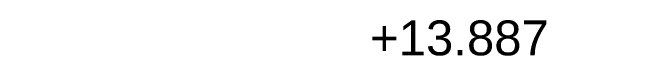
# Model space of a CAD drawing. Header units: millimetres. Extents: x -46169 to 153589, y -86316 to 18123.
# Drawn here: x 101134 to 104796, y -74800 to -74523 of the extents above; entities that cross this region are included whole.
import ezdxf

# ---------------------------------------------------------------- set-up
doc = ezdxf.new("R2010")
doc.units = ezdxf.units.MM
doc.header["$MEASUREMENT"] = 0
doc.linetypes.add('Wipeout_Contour', pattern=[1000, 0, -1000])
doc.layers.add('0_Pen_No__6', color=7, linetype='Continuous', lineweight=35)
doc.styles.add('GENERATED_STYLE_1', font='')
doc.styles.get('GENERATED_STYLE_1').set_extended_font_data('Swis721 BT')

# ---------------------------------------------------------------- blocks, each defined once
blk = doc.blocks.new('A06 Atria & End Elevation_STORY_MARKER', base_point=(95125.2, -82919.8))
at = {"color": 254, "linetype": 'Wipeout_Contour', "lineweight": 0, "ltscale": 509133.297545}
blk.add_wipeout([(101134.2, -74523.3), (101134.2, -75116.2), (104796.2, -75116.2), (104796.2, -74523.3)], dxfattribs=at)
at = {"layer": '0_Pen_No__6', "insert": (103167.7, -74540.9), "char_height": 200, "attachment_point": 1, "style": 'GENERATED_STYLE_1'}
blk.add_mtext('\\A1;{\\fSwis721 BT|b0|i0|c0|p34;+13.887}', dxfattribs=at)

msp = doc.modelspace()

# ---------------------------------------------------------------- block references
at = {"linetype": 'Continuous', "lineweight": 0}
msp.add_blockref('A06 Atria & End Elevation_STORY_MARKER', (95125.2, -82919.8), dxfattribs=at)

doc.saveas('drawing.dxf')
